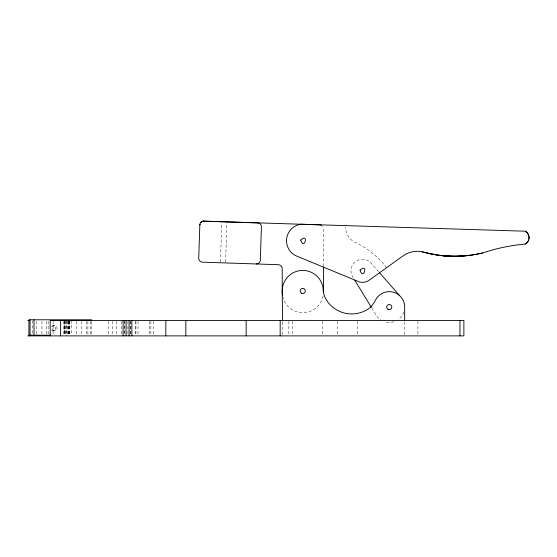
<?xml version="1.0" encoding="UTF-8"?>
<svg xmlns="http://www.w3.org/2000/svg" width="557" height="557" viewBox="0 0 557 557"><rect width="100%" height="100%" fill="white"/><g stroke="black" fill="none" stroke-linecap="round" stroke-linejoin="round"><path stroke-width="0.42" stroke-dasharray="2.79 2.09" d="M220.495 261.915L221.777 221.693M225.62 262.082L226.908 221.853M53.207 325.615L54.523 325.615M53.207 330.747L54.523 330.747M378.683 271.746L371.317 263.343A11.551 11.551 0 0 0 352.08 275.778L353.423 277.978M371.777 308.063L376.254 315.401A15.436 15.436 0 0 0 381.454 320.393M282.559 322.092L282.719 335.885M417.924 321.333L417.924 335.029M404.667 321.988L404.667 335.885M357.594 321.333L357.594 335.029M337.737 321.333L337.737 335.029M323.464 266.114L323.464 228.795A3.976 3.976 0 0 0 322.677 226.414M322.447 321.333L322.447 335.029M292.724 321.333L292.724 335.029M288.874 321.333L288.874 335.029M153.648 321.333L153.648 335.029M150.877 321.333L150.877 335.029M149.798 321.333L149.798 335.029M138.025 321.333L138.025 335.029M135.943 321.333L135.943 335.885M135.483 321.333L135.483 335.885M130.804 321.333L130.804 335.885M130.345 321.333L130.345 335.885M127.908 321.333L127.908 335.029M124.81 320.477L124.81 335.885M124.281 321.333L124.281 335.029M121.746 321.333L121.746 335.029M116.545 321.333L116.545 335.029M112.396 321.333L112.396 335.885M108.545 321.333L108.545 335.029M91.62 321.5L91.62 335.196M90.513 321.5L90.513 335.196M87.895 321.5L87.895 335.196M86.537 321.5L86.537 335.196M81.517 321.333L81.517 335.029M76.497 321.333L76.497 335.029M71.491 320.477L71.491 335.029M69.611 321.333L69.611 335.029M69.458 321.333L69.458 335.029M69.249 321.333L69.249 335.885M68.991 321.333L68.991 335.885M68.664 321.333L68.664 335.885M68.588 321.333L68.588 335.885M68.051 321.333L68.051 335.029M67.439 321.333L67.439 335.885M66.77 320.477L66.77 335.885M66.109 321.333L66.109 335.885M65.489 321.333L65.489 335.885M64.953 320.477L64.953 335.029M64.549 321.333L64.549 335.029M64.292 320.477L64.292 335.029M64.201 321.333L64.201 335.029M63.533 321.333L63.533 335.885M53.103 321.333L53.103 335.029M48.167 321.333L48.167 334.172M46.377 321.333L46.377 334.172M41.935 321.333L41.935 335.885M36.797 321.333L36.797 334.172M32.647 320.644L32.647 334.339M323.088 295.99A20.623 20.623 0 0 1 282.893 297.271M386.6 267.687A86.815 86.815 0 0 0 353.758 241.647A17.009 17.009 0 0 1 345.556 227.2M403.902 311.927A15.436 15.436 0 0 1 398.248 319.614M393.931 321.779A15.436 15.436 0 0 1 384.393 321.723M51.397 326.367A2.569 2.562 0 0 1 55.025 326.367A2.569 2.562 0 0 1 55.025 329.995A2.569 2.562 0 0 1 51.397 329.995M52.706 329.995A2.569 2.562 0 0 0 57.002 328.846A2.569 2.562 0 0 0 53.862 325.706A2.569 2.562 0 0 0 52.706 329.995"/><path stroke-width="0.84" d="M201.871 221.568L201.056 222.152L201.871 221.568A3.836 3.836 0 0 1 203.312 221.136L319.614 224.819A3.976 3.976 0 0 1 321.549 225.39M528.579 240.158A7.387 7.387 0 0 1 525.3 244.036A186.135 186.135 0 0 0 482.578 252.989L472.608 254.932L462.505 256.025A120.59 120.59 0 0 1 442.202 255.642L432.148 254.159L422.255 251.834A24.543 24.543 0 0 0 402.245 256.457L368.295 280.832L365.51 281.988L362.516 282.378L359.53 281.988L297.048 256.262A16.689 16.689 0 0 1 300.759 224.234L525.3 231.197A7.387 7.387 0 0 1 528.579 235.075M462.505 256.025A119.616 119.616 0 0 1 442.202 255.635A120.124 120.124 0 0 0 462.505 256.025L467.567 255.586M203.312 221.136L257.696 222.904A3.85 3.85 0 0 1 261.421 226.88L260.314 260.237A3.85 3.85 0 0 1 256.338 263.962M91.62 319.788L28.929 319.788L28.908 335.885M27.85 320.477L29.152 320.477M28.929 335.196L50.527 335.196M27.85 335.885L463.877 335.885L463.877 320.477L50.193 320.477L50.193 335.885M437.161 255.002L427.177 253.101M379.254 272.394L399.648 295.663M354.767 280.178L371.331 307.332M282.538 320.372L282.218 291.931A20.539 20.539 0 0 1 301.755 270.437A20.539 20.539 0 0 1 323.248 289.974L323.464 292.153L323.464 266.984M459.95 320.477L459.95 335.885M404.667 320.254L404.667 306.357A15.436 15.436 0 0 0 375.536 299.986A34.276 34.276 0 0 1 370.335 307.429A29.932 29.932 0 0 1 327.808 302.061L324.989 297.389A20.971 20.971 0 0 1 323.248 289.974M280.178 320.477L280.178 335.885M246.159 320.477L246.159 335.885M185.836 320.477L185.836 335.885M165.826 320.477L165.826 335.885M131.87 320.477L131.87 335.885M129.085 320.477L129.085 335.885M126.098 320.477L126.098 335.885M123.104 320.477L123.104 335.885M60.622 320.477L60.622 335.885M34.012 319.788L34.012 335.196M30.036 319.788L30.036 335.196M525.3 231.197A7.276 7.276 0 0 1 525.3 244.036M482.578 252.989A120.082 120.082 0 0 1 422.255 251.834M528.92 236.328A7.387 7.387 0 0 1 528.92 238.911M203.813 221.115A3.85 3.85 0 0 0 199.838 224.84L198.731 258.197A3.85 3.85 0 0 0 202.449 262.173L278.368 264.693A3.983 3.983 0 0 1 282.218 268.676L282.218 291.931A20.623 20.623 0 0 0 282.559 295.774M199.886 224.339L199.838 224.84L199.886 224.339M300.71 240.081C304.213 251.235 309.316 232.172 300.71 240.081M360.038 270.159C363.533 281.313 368.643 262.25 360.038 270.159M301.448 293.177A2.569 2.569 0 0 0 305.299 290.956A2.569 2.569 0 0 0 301.448 288.728A2.569 2.569 0 0 0 301.448 293.177M387.964 309.295A2.569 2.569 0 0 0 391.815 307.074A2.569 2.569 0 0 0 387.964 304.846A2.569 2.569 0 0 0 387.964 309.295"/></g></svg>
